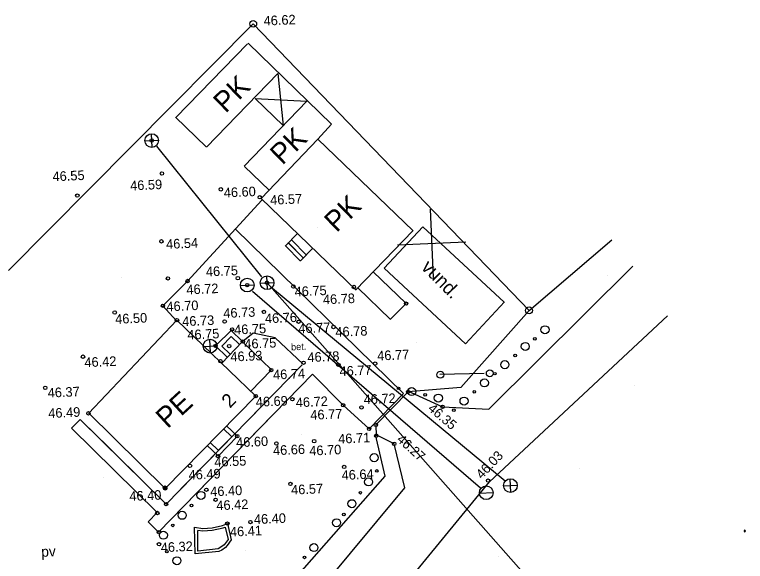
# Model space of a CAD drawing. Extents: x 642134 to 642239, y 6456826 to 6456916.
# Drawn here: x 642169.7 to 642223.1, y 6456875.7 to 6456915.6 of the extents above; entities that cross this region are included whole.
import ezdxf

# ---------------------------------------------------------------- set-up
doc = ezdxf.new("R2010")
doc.units = 0
for name, color, linetype in [('10', 7, 'Continuous'), ('11', 7, 'Continuous'), ('12', 7, 'Continuous'), ('15', 7, 'Continuous'), ('30', 7, 'Continuous'), ('36', 7, 'Continuous'), ('38', 7, 'Continuous'), ('4', 7, 'Continuous'), ('5', 7, 'Continuous'), ('57', 7, 'Continuous'), ('61', 7, 'Continuous'), ('HALJASTUS', 7, 'Continuous'), ('Level 1', 7, 'Continuous'), ('Level 14', 7, 'Continuous'), ('Level 2', 7, 'Continuous'), ('Level 27', 7, 'Continuous'), ('Level 28', 7, 'Continuous'), ('Level 29', 7, 'Continuous'), ('Level 33', 7, 'Continuous'), ('Level 44', 7, 'Continuous'), ('Level 47', 7, 'Continuous'), ('PIIRIPUNKT', 7, 'Continuous'), ('POST____________', 7, 'Continuous'), ('RDT', 7, 'Continuous'), ('TEXT', 7, 'Continuous')]:
    doc.layers.add(name, color=color, linetype=linetype)

# ---------------------------------------------------------------- blocks, each defined once
blk = doc.blocks.new('BH0')
at = {"layer": '10'}
for centre, radius in [((0, 0), 293), ((990, 0), 95.9)]:
    blk.add_circle(centre, radius, dxfattribs=at)
blk = doc.blocks.new('OK4')
at = {"layer": '4'}
for p, q in [((-500, 0), (500, 0)), ((-500, 0), (-500, 0)), ((-500, 0), (-500, 0)), ((0, -500), (0, 500))]:
    blk.add_line(p, q, dxfattribs=at)
blk.add_circle((0, 0), 500, dxfattribs=at)
blk = doc.blocks.new('OV3')
at = {"layer": '5'}
blk.add_line((-500, 0), (500, 0), dxfattribs=at)
blk.add_circle((0, 0), 500, dxfattribs=at)
blk = doc.blocks.new('RIST1')
at = {"layer": 'PIIRIPUNKT'}
for p, q in [((-1.5, 0), (1.5, 0)), ((0, 1.5), (0, -1.5))]:
    blk.add_line(p, q, dxfattribs=at)
blk = doc.blocks.new('KMURU4')
at = {"layer": 'RDT'}
for p, q in [((0, 1), (0, 0)), ((0, 0), (0, 1))]:
    blk.add_line(p, q, dxfattribs=at)
for radius in [0.0428, 0.0452]:
    blk.add_circle((0, 0), radius, dxfattribs=at)
blk = doc.blocks.new('2SALKA')
at = {"layer": 'TEXT'}
for radius in [0.3, 0.0618]:
    blk.add_circle((0, 0), radius, dxfattribs=at)
blk.add_text('k', height=0.51, dxfattribs=at).set_placement((0, 0))
blk = doc.blocks.new('VKOR21')
at = {"layer": '61'}
for p, q in [((0, 2500), (0, -2500)), ((-2500, 0), (2500, 0))]:
    blk.add_line(p, q, dxfattribs=at)
blk = doc.blocks.new('KMNOL2')
at = {"layer": 'HALJASTUS'}
for p in [(3, 0), (0, 0), (3, 0)]:
    blk.add_line(p, (3, 0), dxfattribs=at)
blk.add_circle((0, 0), 0.2, dxfattribs=at)
blk = doc.blocks.new('VAPOS5')
at = {"layer": 'POST____________'}
for p, q in [((0, 3), (1, 3)), ((0, 3), (0, 2)), ((0, 3), (0, 0)), ((1, 3), (1, 2))]:
    blk.add_line(p, q, dxfattribs=at)
blk.add_circle((0, 0), 0.2, dxfattribs=at)
blk.add_arc((1, 2), 0.2, 179.9393, 0.0607, dxfattribs=at)
blk = doc.blocks.new('KMNOO2')
at = {"layer": 'HALJASTUS'}
for p in [(0, 0), (3, 0), (3, 0)]:
    blk.add_line(p, (3, 0), dxfattribs=at)

msp = doc.modelspace()

# ---------------------------------------------------------------- linework, layer by layer
at = {"layer": '10'}
for centre in [(642183.29, 6456880.489), (642193.197, 6456878.492)]:
    msp.add_circle(centre, 0.293, dxfattribs=at)
for start, end in [(92.5639, 272.5639), (272.5639, 92.5639)]:
    msp.add_arc((642223.034, 6456877.888), 0.05, start, end, dxfattribs=at)
at = {"layer": '12'}
msp.add_line((642200.744, 6456889.343), (642203.987, 6456889.415), dxfattribs=at)
at = {"layer": '15'}
msp.add_line((642187.053, 6456895.421), (642203.712, 6456881.031), dxfattribs=at)
msp.add_circle((642179.687, 6456906.43), 0.125, dxfattribs=at)
at = {"layer": '30'}
for points in [[(642198.345, 6456888.168), (642200.953, 6456886.966), (642204.327, 6456886.804), (642214.863, 6456897.246)], [(642179.202, 6456841.09), (642178.02, 6456844.527), (642177.938, 6456846.358), (642178.64, 6456848.407), (642180.52, 6456851.426), (642191.637, 6456865.942), (642204.372, 6456881.487), (642217.391, 6456893.606)], [(642188.204, 6456869.024), (642198.199, 6456881.031), (642197.408, 6456884.258), (642196.041, 6456884.933)]]:
    msp.add_lwpolyline(points, dxfattribs=at)
at = {"layer": '36'}
for p, q in [((642181.431, 6456908.141), (642181.431, 6456908.141)), ((642191.843, 6456906.542), (642192.829, 6456907.627)), ((642183.659, 6456905.974), (642183.659, 6456905.974)), ((642186.52, 6456904.572), (642186.52, 6456904.572)), ((642187.664, 6456902.179), (642187.664, 6456902.179)), ((642191.783, 6456900.06), (642191.783, 6456900.06)), ((642191.783, 6456900.06), (642191.783, 6456900.06)), ((642190.569, 6456897.614), (642190.569, 6456897.614)), ((642194.632, 6456895.498), (642194.632, 6456895.498)), ((642197.13, 6456893.36), (642197.13, 6456893.36)), ((642198.427, 6456888.049), (642198.427, 6456888.049)), ((642196.072, 6456885.645), (642196.072, 6456885.645)), ((642182.818, 6456878.177), (642182.818, 6456878.177)), ((642184.084, 6456878.129), (642184.084, 6456878.129)), ((642185.104, 6456876.689), (642185.104, 6456876.689)), ((642182.865, 6456876.217), (642182.865, 6456876.217))]:
    msp.add_line(p, q, dxfattribs=at)
for centre, radius in [((642186.672, 6456895.866), 0.125), ((642198.282, 6456894.509), 0.125), ((642207.273, 6456894.013), 0.25), ((642198.427, 6456888.049), 0.125), ((642196.072, 6456885.645), 0.125), ((642196.102, 6456884.855), 0.125), ((642180.736, 6456879.855), 0.125)]:
    msp.add_circle(centre, radius, dxfattribs=at)
at = {"layer": '38'}
for p, q in [((642195.029, 6456886.885), (642195.029, 6456886.885)), ((642174.469, 6456886.043), (642173.835, 6456885.416)), ((642184.548, 6456883.781), (642185.706, 6456884.944)), ((642185.492, 6456877.234), (642185.492, 6456877.234))]:
    msp.add_line(p, q, dxfattribs=at)
for centre, radius in [((642184.355, 6456891.417), 0.125), ((642193.332, 6456890.029), 0.125), ((642204.402, 6456889.414), 0.25), ((642200.788, 6456889.313), 0.25), ((642175.059, 6456886.487), 0.125)]:
    msp.add_circle(centre, radius, dxfattribs=at)
at = {"layer": '57'}
msp.add_line((642188.118, 6456896.038), (642208.01, 6456873.511), dxfattribs=at)
at = {"layer": 'Level 1'}
for p, q in [((642181.452, 6456908.121), (642186.681, 6456913.496)), ((642186.736, 6456913.553), (642192.829, 6456907.627)), ((642183.684, 6456905.949), (642188.913, 6456911.325)), ((642188.913, 6456911.325), (642189.307, 6456907.525)), ((642189.307, 6456907.525), (642187.25, 6456909.497)), ((642187.25, 6456909.497), (642191.021, 6456909.312)), ((642186.453, 6456904.549), (642191.021, 6456909.312)), ((642181.431, 6456908.141), (642183.659, 6456905.974)), ((642187.68, 6456902.2), (642191.843, 6456906.542)), ((642198.796, 6456899.84), (642191.843, 6456906.542)), ((642188.267, 6456902.81), (642186.463, 6456904.54)), ((642194.632, 6456895.498), (642187.68, 6456902.2)), ((642194.618, 6456895.512), (642198.782, 6456899.831)), ((642195.885, 6456896.825), (642198.26, 6456894.535)), ((642194.753, 6456895.651), (642197.129, 6456893.361)), ((642198.282, 6456894.509), (642197.13, 6456893.36)), ((642181.535, 6456893.307), (642175.059, 6456886.487)), ((642187.291, 6456887.752), (642181.535, 6456893.307)), ((642184.803, 6456890.168), (642186.296, 6456891.715)), ((642188.443, 6456889.669), (642186.321, 6456891.718)), ((642186.93, 6456888.101), (642188.422, 6456889.647)), ((642187.291, 6456887.752), (642180.68, 6456881.001)), ((642175.058, 6456886.528), (642180.68, 6456881.001))]:
    msp.add_line(p, q, dxfattribs=at)
at = {"layer": 'Level 14'}
for p, q in [((642180.026, 6456906.014), (642187.723, 6456896.459)), ((642188.506, 6456895.65), (642205.536, 6456881.543))]:
    msp.add_line(p, q, dxfattribs=at)
msp.add_circle((642188.118, 6456896.038), 0.125, dxfattribs=at)
at = {"layer": 'Level 2'}
for p, q in [((642190.346, 6456899.63), (642189.478, 6456898.73)), ((642189.478, 6456898.723), (642189.478, 6456898.723)), ((642191.46, 6456898.556), (642190.592, 6456897.656)), ((642184.355, 6456891.417), (642185.561, 6456892.621)), ((642186.316, 6456891.736), (642185.46, 6456892.563)), ((642184.808, 6456891.397), (642185.489, 6456892.103)), ((642186.1, 6456891.513), (642185.489, 6456892.103)), ((642185.214, 6456890.595), (642184.358, 6456891.421)), ((642185.419, 6456890.807), (642184.808, 6456891.397)), ((642184.947, 6456885.358), (642185.519, 6456884.798)), ((642185.163, 6456885.579), (642185.949, 6456884.809)), ((642184.535, 6456883.363), (642185.949, 6456884.809)), ((642183.97, 6456884.361), (642184.542, 6456883.801)), ((642185.538, 6456884.77), (642184.561, 6456883.777)), ((642183.749, 6456884.145), (642184.535, 6456883.375))]:
    msp.add_line(p, q, dxfattribs=at)
for points in [[(642189.451, 6456898.719), (642189.478, 6456898.723), (642190.569, 6456897.614)], [(642189.642, 6456898.955), (642189.669, 6456898.96), (642190.761, 6456897.85)], [(642189.655, 6456898.943), (642189.682, 6456898.948), (642190.774, 6456897.838)], [(642189.886, 6456899.155), (642189.913, 6456899.16), (642191.004, 6456898.051)]]:
    msp.add_lwpolyline(points, dxfattribs=at)
at = {"layer": 'Level 28'}
for p, q in [((642187.108, 6456914.96), (642169.208, 6456896.933)), ((642187.108, 6456914.96), (642207.273, 6456894.013)), ((642207.273, 6456894.013), (642213.319, 6456899.177))]:
    msp.add_line(p, q, dxfattribs=at)
for points in [[(642207.273, 6456894.013), (642202.283, 6456888.372), (642198.427, 6456888.049)], [(642173.707, 6456855.707), (642196.758, 6456881.891), (642196.041, 6456884.933)]]:
    msp.add_lwpolyline(points, dxfattribs=at)
at = {"layer": 'Level 29'}
msp.add_line((642184.603, 6456876.383), (642184.603, 6456876.383), dxfattribs=at)
for points in [[(642182.865, 6456876.217), (642182.818, 6456878.177), (642183.414, 6456878.074), (642184.101, 6456878.127), (642184.851, 6456878.294), (642185.217, 6456878.431)], [(642185.217, 6456878.431), (642185.492, 6456877.234), (642185.201, 6456876.831), (642185.082, 6456876.684), (642184.808, 6456876.483), (642184.603, 6456876.383), (642182.865, 6456876.217)], [(642183.048, 6456877.939), (642183.418, 6456877.902), (642184.099, 6456877.959), (642184.923, 6456878.13), (642185.068, 6456878.177), (642185.269, 6456877.273), (642184.985, 6456876.881), (642184.746, 6456876.696), (642184.542, 6456876.593), (642183.062, 6456876.419), (642183.048, 6456877.928)]]:
    msp.add_lwpolyline(points, dxfattribs=at)
msp.add_circle((642185.217, 6456878.431), 0.125, dxfattribs=at)
at = {"layer": 'Level 33'}
for p, q in [((642198.088, 6456887.93), (642185.777, 6456899.968)), ((642199.516, 6456900.128), (642196.689, 6456897.09)), ((642205.445, 6456894.611), (642199.516, 6456900.128)), ((642202.619, 6456891.573), (642196.689, 6456897.09)), ((642202.619, 6456891.573), (642205.481, 6456894.631)), ((642180.736, 6456879.855), (642190.677, 6456890.032)), ((642180.19, 6456877.796), (642191.435, 6456889.349)), ((642187.867, 6456887.137), (642181.257, 6456880.386)), ((642180.731, 6456879.867), (642174.469, 6456886.043)), ((642180.19, 6456877.796), (642188.524, 6456886.344)), ((642180.098, 6456879.24), (642173.835, 6456885.416)), ((642175.108, 6456885.394), (642180.731, 6456879.867)), ((642180.098, 6456879.24), (642179.435, 6456878.566)), ((642179.435, 6456878.566), (642180.19, 6456877.796))]:
    msp.add_line(p, q, dxfattribs=at)
for points in [[(642181.474, 6456893.287), (642180.506, 6456894.351), (642182.312, 6456896.161), (642187.745, 6456902.063)], [(642190.745, 6456890.097), (642188.723, 6456891.998), (642187.111, 6456892.346), (642186.353, 6456891.735)], [(642195.577, 6456885.35), (642193.685, 6456887.077), (642191.449, 6456889.353)], [(642198.427, 6456888.049), (642196.072, 6456885.645), (642196.102, 6456884.855)], [(642198.088, 6456887.93), (642195.582, 6456885.349), (642195.583, 6456885.333)]]:
    msp.add_lwpolyline(points, dxfattribs=at)
for centre in [(642180.102, 6456879.202), (642180.211, 6456877.807)]:
    msp.add_circle(centre, 0.125, dxfattribs=at)
at = {"layer": 'Level 44'}
msp.add_circle((642180.87, 6456896.353), 0.125, dxfattribs=at)
at = {"layer": 'Level 47'}
msp.add_line((642180.435, 6456904.02), (642180.435, 6456904.02), dxfattribs=at)
for centre, radius in [((642187.108, 6456914.96), 0.25), ((642180.435, 6456904.02), 0.125), ((642184.743, 6456902.866), 0.125), ((642174.25, 6456902.408), 0.125), ((642187.588, 6456902.284), 0.125), ((642180.4, 6456899.061), 0.125), ((642182.312, 6456896.161), 0.125), ((642185.986, 6456896.372), 0.125), ((642190.041, 6456895.759), 0.125), ((642194.466, 6456895.721), 0.125), ((642180.506, 6456894.351), 0.125), ((642176.983, 6456893.861), 0.125), ((642187.89, 6456893.9), 0.125), ((642181.535, 6456893.307), 0.125), ((642185.018, 6456893.201), 0.125), ((642190.424, 6456893.182), 0.125), ((642192.976, 6456892.799), 0.125), ((642185.561, 6456892.621), 0.125), ((642186.347, 6456891.74), 0.125), ((642185.35, 6456891.405), 0.125), ((642174.666, 6456890.631), 0.125), ((642184.71, 6456890.301), 0.125), ((642190.787, 6456890.185), 0.125), ((642196.021, 6456890.128), 0.125), ((642188.424, 6456889.653), 0.125), ((642171.908, 6456888.352), 0.125), ((642187.291, 6456887.752), 0.125), ((642189.973, 6456887.519), 0.125), ((642193.685, 6456887.077), 0.125), ((642195.022, 6456886.923), 0.125), ((642200.953, 6456886.966), 0.125), ((642195.577, 6456885.35), 0.125), ((642185.932, 6456884.817), 0.125), ((642188.801, 6456884.285), 0.125), ((642191.562, 6456884.455), 0.125), ((642197.408, 6456884.258), 0.125), ((642184.535, 6456883.363), 0.125), ((642182.485, 6456882.651), 0.125), ((642193.757, 6456882.572), 0.125), ((642204.279, 6456881.571), 0.125), ((642180.661, 6456881.059), 0.125), ((642180.68, 6456881.001), 0.125), ((642189.83, 6456881.329), 0.125), ((642183.682, 6456880.901), 0.125), ((642184.357, 6456880.171), 0.125), ((642186.904, 6456878.538), 0.125), ((642180.223, 6456876.919), 0.125)]:
    msp.add_circle(centre, radius, dxfattribs=at)

# ---------------------------------------------------------------- block references
at = {"layer": '10'}
for name, p, xscale, yscale, rotation in [('KMURU4', (642213.01, 6456896.56), 0.0009999018344521034, 0.0009999018344521034, 2.5639029243557383), ('KMURU4', (642177.447, 6456896.436), 0.0009999018344521034, 0.0009999018344521034, 2.5639029243557383), ('BH0', (642208.436, 6456892.6), 0.000999901834452103, 0.0009999018344521032, -138.2936071358655), ('BH0', (642206.996, 6456891.377), 0.000999901834452103, 0.0009999018344521032, -138.2936071358655), ('KMURU4', (642199.022, 6456891.696), 0.0009999018344521034, 0.0009999018344521034, 2.5639029243557383), ('BH0', (642204.01, 6456888.716), 0.000999901834452103, 0.0009999018344521032, -138.2936071358655), ('BH0', (642198.697, 6456888.081), 0.0009999018344521032, 0.0009999018344521034, 166.1918134031484), ('BH0', (642200.639, 6456887.604), 0.0009999018344521032, 0.0009999018344521034, 166.1918134031484), ('KMURU4', (642215.001, 6456888.529), 0.0009999018344521034, 0.0009999018344521034, 2.5639029243557383), ('BH0', (642202.517, 6456887.385), 0.000999901834452103, 0.0009999018344521032, -138.2936071358655), ('KMURU4', (642190.612, 6456884.92), 0.0009999018344521034, 0.0009999018344521034, 2.5639029243557383), ('BH0', (642195.948, 6456883.248), 0.0009999018344521034, 0.0009999018344521034, -78.45981102539514), ('KMURU4', (642210.988, 6456882.488), 0.0009999018344521034, 0.0009999018344521034, 2.5639029243557383), ('KMURU4', (642176.159, 6456881.808), 0.0009999018344521034, 0.0009999018344521034, 2.5639029243557383), ('BH0', (642195.539, 6456881.474), 0.000999901834452103, 0.0009999018344521034, -127.32662940980788), ('BH0', (642194.326, 6456879.884), 0.000999901834452103, 0.0009999018344521034, -127.32662940980788), ('BH0', (642191.547, 6456876.676), 0.0009999018344521034, 0.0009999018344521034, -133.68744188889792), ('BH0', (642181.533, 6456875.716), 0.0009999018344521032, 0.0009999018344521034, 137.99355419793955), ('KMURU4', (642186.53, 6456876.466), 0.0009999018344521034, 0.0009999018344521034, 2.5639029243557383), ('KMURU4', (642205.023, 6456876.025), 0.0009999018344521034, 0.0009999018344521034, 2.5639029243557383)]:
    msp.add_blockref(name, p, dxfattribs=dict(at, xscale=xscale, yscale=yscale, rotation=rotation))
at = {"layer": '11'}
for name, p, xscale, yscale, rotation in [('BH0', (642205.503, 6456890.046), 0.000999901834452103, 0.0009999018344521032, -138.2936071358655), ('VAPOS5', (642204.377, 6456889.409), 0.0009999018344521036, 0.000999901834452104, 3.4415172402631122), ('KMNOL2', (642204.398, 6456889.394), 0.0009999018344521034, 0.0009999018344521039, -179.57520758592696)]:
    msp.add_blockref(name, p, dxfattribs=dict(at, xscale=xscale, yscale=yscale, rotation=rotation))
at = {"layer": '12', "xscale": 0.0009999018344521036, "yscale": 0.0009999018344521036}
for p, rotation in [((642204.398, 6456889.394), 45.61312969397467), ((642204.413, 6456889.397), -133.37115692132858)]:
    msp.add_blockref('KMNOL2', p, dxfattribs=dict(at, rotation=rotation))
at = {"layer": '4', "xscale": 0.0009999018344521034, "yscale": 0.0009999018344521034, "rotation": 2.5639029243557383}
for p in [(642179.687, 6456906.43), (642188.118, 6456896.038), (642183.956, 6456891.399), (642205.912, 6456881.205)]:
    msp.add_blockref('OK4', p, dxfattribs=at)
at = {"layer": '5', "xscale": 0.0009999018344521034, "yscale": 0.0009999018344521034, "rotation": 2.5639029243557383}
for p in [(642186.672, 6456895.866), (642204.145, 6456880.685)]:
    msp.add_blockref('OV3', p, dxfattribs=at)
at = {"layer": '61', "xscale": 0.0009999018344521034, "yscale": 0.0009999018344521034, "rotation": 2.5639029243557383}
for name in ['VKOR21', 'RIST1']:
    msp.add_blockref(name, (642200.158, 6456898.909), dxfattribs=at)
at = {"layer": 'Level 27', "xscale": 0.0009999018344521036, "yscale": 0.0009999018344521036, "rotation": -5.155684055879619}
msp.add_blockref('KMNOO2', (642184.246, 6456890.54), dxfattribs=at)
at = {"layer": 'Level 33', "xscale": 0.0009999018344521034, "yscale": 0.0009999018344521032, "rotation": 46.64951847696371}
for p in [(642181.917, 6456879.034), (642180.544, 6456877.58)]:
    msp.add_blockref('BH0', p, dxfattribs=at)
at = {"layer": 'Level 44', "xscale": 0.0009999018344521034, "yscale": 0.0009999018344521034, "rotation": 2.5639029243557383}
msp.add_blockref('2SALKA', (642180.87, 6456896.353), dxfattribs=at)

# ---------------------------------------------------------------- texts
at = {"layer": '57'}
msp.add_text('pv', height=0.7499, rotation=2.5639, dxfattribs=at).set_placement((642171.628, 6456875.995))
at = {"layer": 'Level 1'}
for s, height, rotation, p in [('PK', 1.4999, 44.1629, (642185.089, 6456908.376)), ('PK', 1.4999, 44.1629, (642189.229, 6456904.586)), ('PK', 1.4999, 44.1629, (642193.193, 6456899.653)), ('PE', 1.4999, 42.5359, (642180.84, 6456885.32)), ('2', 1, 46.4817, (642185.415, 6456886.828))]:
    msp.add_text(s, height=height, rotation=rotation, dxfattribs=at).set_placement(p)
at = {"layer": 'Level 33'}
for s, height, rotation, p in [('vund.', 0.9999, 314.7362, (642199.333, 6456897.103)), ('bet.', 0.5, 2.5639, (642189.883, 6456891.085))]:
    msp.add_text(s, height=height, rotation=rotation, dxfattribs=at).set_placement(p)
at = {"layer": 'Level 47'}
for s, rotation, p in [('46.62', 2.5639, (642187.883, 6456914.827)), ('46.55', 2.5639, (642172.454, 6456903.448)), ('46.59', 2.5639, (642178.126, 6456902.783)), ('46.60', 2.5639, (642184.971, 6456902.267)), ('46.57', 2.5639, (642188.359, 6456901.73)), ('46.54', 2.5639, (642180.753, 6456898.505)), ('46.75', 2.5639, (642183.664, 6456896.492)), ('46.72', 2.5639, (642182.239, 6456895.179)), ('46.75', 2.5639, (642190.148, 6456895.034)), ('46.78', 2.5639, (642192.218, 6456894.453)), ('46.70', 2.5639, (642180.778, 6456893.94)), ('46.73', 2.5639, (642184.935, 6456893.454)), ('46.50', 2.5639, (642177.031, 6456893.028)), ('46.73', 2.5639, (642181.931, 6456892.856)), ('46.76', 2.5639, (642187.977, 6456893.067)), ('46.75', 2.5639, (642185.726, 6456892.248)), ('46.77', 2.5639, (642190.417, 6456892.331)), ('46.78', 2.5639, (642193.13, 6456892.078)), ('46.75', 2.5639, (642182.307, 6456891.874)), ('46.75', 2.5639, (642186.472, 6456891.204)), ('46.93', 2.5639, (642185.455, 6456890.27)), ('46.78', 2.5639, (642191.084, 6456890.229)), ('46.77', 2.5639, (642196.184, 6456890.345)), ('46.42', 2.5639, (642174.782, 6456889.859)), ('46.74', 2.5639, (642188.572, 6456888.957)), ('46.77', 2.5639, (642193.433, 6456889.212)), ('46.37', 2.5639, (642172.099, 6456887.635)), ('46.69', 2.5639, (642187.31, 6456886.967)), ('46.72', 2.5639, (642190.234, 6456886.927)), ('46.72', 2.5639, (642195.195, 6456887.149)), ('46.49', 2.5639, (642172.142, 6456886.143)), ('46.35', 319.6997, (642199.824, 6456886.751)), ('46.77', 2.5639, (642191.297, 6456886.012)), ('46.60', 2.5639, (642185.871, 6456884.008)), ('46.71', 2.5639, (642193.333, 6456884.271)), ('46.27', 318.0817, (642197.547, 6456884.502)), ('46.66', 2.5639, (642188.569, 6456883.422)), ('46.70', 2.5639, (642191.22, 6456883.397)), ('46.55', 2.5639, (642184.278, 6456882.577)), ('46.03', 46.5012, (642203.82, 6456881.644)), ('46.49', 2.5639, (642182.4, 6456881.635)), ('46.64', 2.5639, (642193.584, 6456881.615)), ('46.40', 2.5639, (642183.979, 6456880.416)), ('46.57', 2.5639, (642189.89, 6456880.544)), ('46.40', 2.5639, (642178.069, 6456880.079)), ('46.42', 2.5639, (642184.428, 6456879.398)), ('46.40', 2.5639, (642187.174, 6456878.384)), ('46.41', 2.5639, (642185.421, 6456877.475)), ('46.32', 2.5639, (642180.365, 6456876.331))]:
    msp.add_text(s, height=0.6999, rotation=rotation, dxfattribs=at).set_placement(p)

doc.saveas('drawing.dxf')
